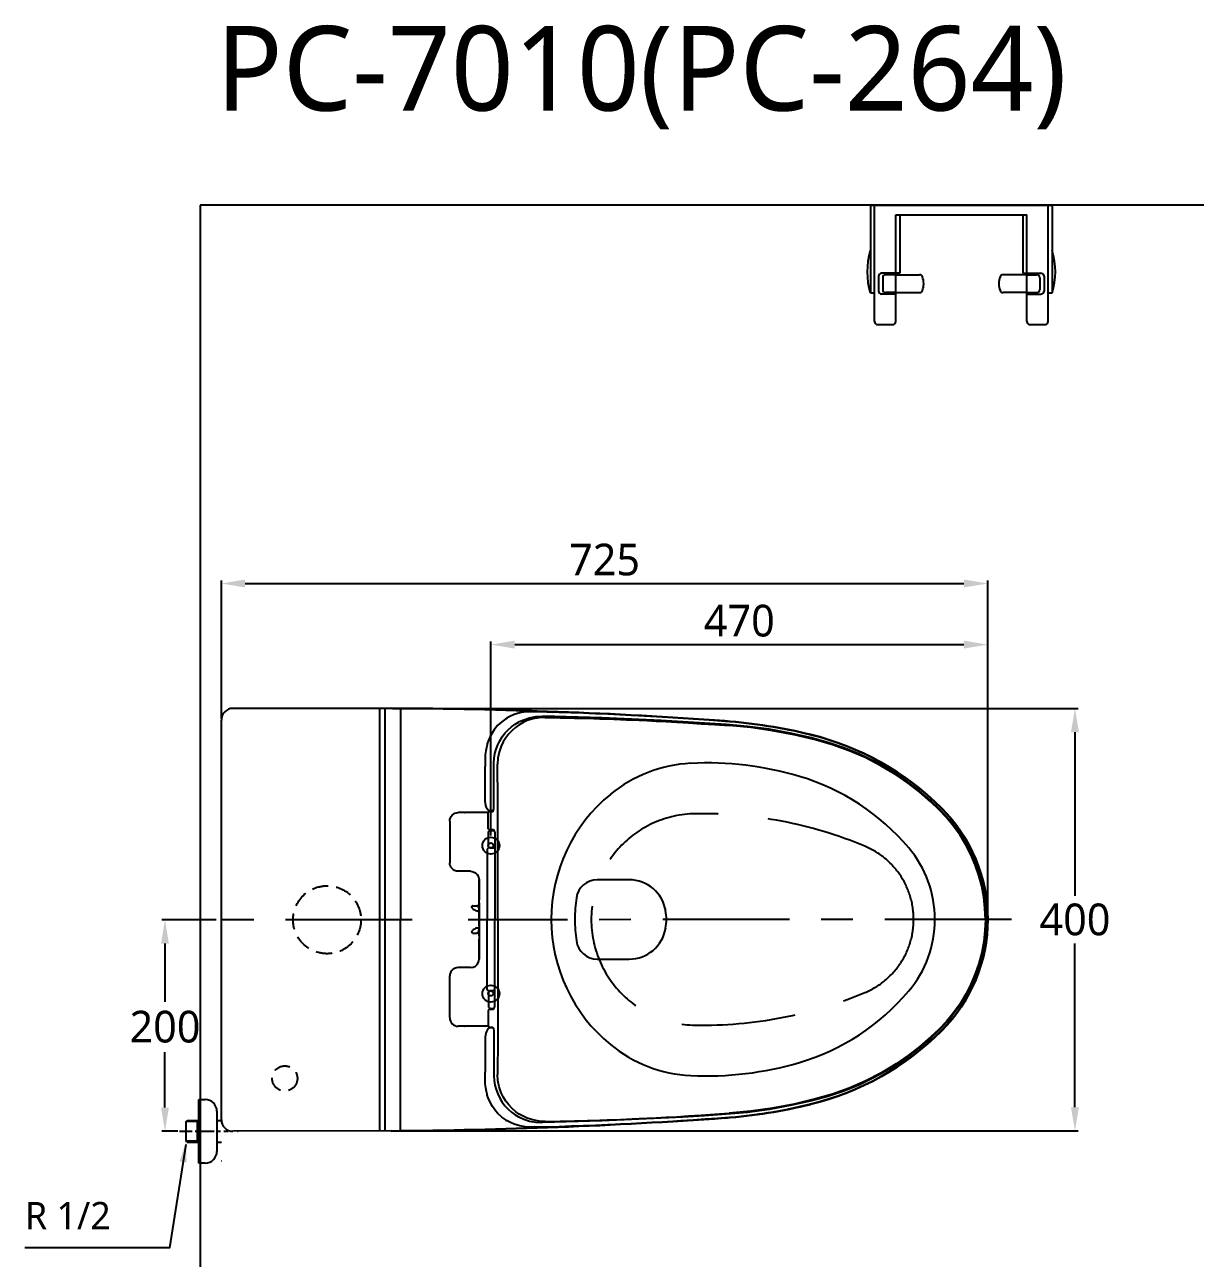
# Model space of a CAD drawing. Header units: millimetres. Extents: x 4041 to 6394, y 527 to 2834.
# Drawn here: x 4064 to 5172, y 1667 to 2834 of the extents above; entities that cross this region are included whole.
import ezdxf

# ---------------------------------------------------------------- set-up
doc = ezdxf.new("R2010")
doc.units = ezdxf.units.MM
doc.header["$LTSCALE"] = 3
doc.linetypes.add('CENTER', pattern=[7, 4, -1, 1, -1])
doc.linetypes.add('HIDDEN', pattern=[9.525, 6.35, -3.175])
for name, color, linetype in [('1', 1, 'Continuous'), ('2', 2, 'Continuous'), ('3', 3, 'Continuous'), ('4', 4, 'Continuous')]:
    doc.layers.add(name, color=color, linetype=linetype)
doc.styles.add('GHS', font='romans', dxfattribs={"bigfont": 'ghs'})
doc.styles.get("Standard").update_dxf_attribs({"font": 'NanumGothic.ttf'})
doc.dimstyles.get("Standard").update_dxf_attribs({"dimtxt": 20, "dimasz": 15, "dimexe": 2, "dimexo": 1, "dimgap": 5, "dimtad": 1, "dimtih": 1, "dimtoh": 1, "dimdec": 0, "dimzin": 0, "dimdsep": 46, "dimtxsty": 'Standard', "dimcen": 0, "dimclrt": 2, "dimadec": 0, "dimazin": 0, "dimtfac": 1, "dimtdec": 0, "dimtofl": 0, "dimtmove": 0, "dimatfit": 3, "dimfxl": 0, "dimtolj": 1, "dimtzin": 0, "dimarcsym": 0})

# ---------------------------------------------------------------- blocks, each defined once
blk = doc.blocks.new('*D4')
at = {"color": 0, "linetype": 'ByBlock', "lineweight": -2}
for p, q in [((4250.3, 2177.7), (4250.3, 2308.3)), ((4272.8, 2305.3), (4952.8, 2305.3)), ((4975.3, 1989.1), (4975.3, 2308.3))]:
    blk.add_line(p, q, dxfattribs=at)
at = {"color": 0}
for points in [[(4272.8, 2309.1), (4272.8, 2301.6), (4250.3, 2305.3)], [(4952.8, 2309.1), (4952.8, 2301.6), (4975.3, 2305.3)]]:
    blk.add_solid(points, dxfattribs=at)
at = {"layer": 'DEFPOINTS', "color": 0}
for p in [(4975.3, 2305.3), (4250.3, 2176.2), (4975.3, 1987.6)]:
    blk.add_point(p, dxfattribs=at)
at = {"color": 2, "insert": (4612.8, 2327.8), "char_height": 30, "attachment_point": 5}
blk.add_mtext('\\A1;725', dxfattribs=at)
blk = doc.blocks.new('*D5')
at = {"color": 0, "linetype": 'ByBlock', "lineweight": -2}
for p, q in [((4505.3, 2066.9), (4505.3, 2250.5)), ((4527.8, 2247.5), (4952.8, 2247.5)), ((4975.3, 1989.1), (4975.3, 2250.5))]:
    blk.add_line(p, q, dxfattribs=at)
at = {"color": 0}
for points in [[(4527.8, 2251.3), (4527.8, 2243.8), (4505.3, 2247.5)], [(4952.8, 2251.3), (4952.8, 2243.8), (4975.3, 2247.5)]]:
    blk.add_solid(points, dxfattribs=at)
at = {"layer": 'DEFPOINTS', "color": 0}
for p in [(4975.3, 2247.5), (4505.3, 2065.4), (4975.3, 1987.6)]:
    blk.add_point(p, dxfattribs=at)
at = {"color": 2, "insert": (4740.3, 2270), "char_height": 30, "attachment_point": 5}
blk.add_mtext('\\A1;470', dxfattribs=at)
blk = doc.blocks.new('*D10')
at = {"color": 0, "linetype": 'ByBlock', "lineweight": -2}
for p, q in [((4245.5, 1987.2), (4194, 1987.2)), ((4197, 1964.7), (4197, 1909.8)), ((4197, 1809.7), (4197, 1862.2)), ((4209.1, 1787.2), (4194, 1787.2))]:
    blk.add_line(p, q, dxfattribs=at)
at = {"color": 0}
for points in [[(4193.2, 1964.7), (4200.7, 1964.7), (4197, 1987.2)], [(4193.2, 1809.7), (4200.7, 1809.7), (4197, 1787.2)]]:
    blk.add_solid(points, dxfattribs=at)
at = {"layer": 'DEFPOINTS', "color": 0}
for p in [(4247, 1987.2), (4197, 1787.2), (4210.6, 1787.2)]:
    blk.add_point(p, dxfattribs=at)
at = {"color": 2, "insert": (4197, 1886), "char_height": 30, "attachment_point": 5}
blk.add_mtext('\\A1;200', dxfattribs=at)
blk = doc.blocks.new('*D11')
at = {"color": 0, "linetype": 'ByBlock', "lineweight": -2}
for p, q in [((4412.3, 2187.2), (5060.8, 2187.2)), ((5057.8, 2164.7), (5057.8, 2009.9)), ((5057.8, 1810), (5057.8, 1964.9)), ((4413.2, 1787.5), (5060.8, 1787.5))]:
    blk.add_line(p, q, dxfattribs=at)
at = {"color": 0}
for points in [[(5054, 2164.7), (5061.5, 2164.7), (5057.8, 2187.2)], [(5054, 1810), (5061.5, 1810), (5057.8, 1787.5)]]:
    blk.add_solid(points, dxfattribs=at)
at = {"layer": 'DEFPOINTS', "color": 0}
for p in [(4410.8, 2187.2), (4411.7, 1787.5), (5057.8, 1787.5)]:
    blk.add_point(p, dxfattribs=at)
at = {"color": 2, "insert": (5057.8, 1987.4), "char_height": 30, "attachment_point": 5}
blk.add_mtext('\\A1;400', dxfattribs=at)
blk = doc.blocks.new('A$C18963F04')
at = {"color": 2, "ltscale": 50}
for p, q in [((80.2, 392.7), (80.2, 392.7)), ((33.5, 308.9), (33.5, 341)), ((13.6, 297.4), (8, 297.4)), ((14.4, 297.4), (13.8, 297.3)), ((36.5, 297.4), (14.4, 297.4)), ((36.4, 282.8), (36.4, 296.9)), ((36.9, 298.2), (40.1, 298.4)), ((38.5, 299), (38.1, 299)), ((38.6, 299), (38.2, 299)), ((0, 289.2), (0, 249.9)), ((0, 289.2), (0, 289.2)), ((36.9, 281.5), (41.2, 281.3)), ((36.5, 265.4), (36.5, 278.6)), ((42.6, 276.3), (42.6, 196.4)), ((35.3, 262.1), (35.3, 196.4)), ((41.4, 263.7), (38.4, 263.9)), ((0, 249.9), (0, 249.9)), ((0, 249.9), (0, 249.9)), ((19.7, 241.9), (8, 241.9)), ((19.7, 241.9), (19.7, 241.9)), ((27.7, 234.1), (27.7, 234.1)), ((27.7, 234.1), (27.7, 215)), ((27.7, 212.5), (27.7, 233.9)), ((27.7, 207.4), (27.7, 212.5)), ((27.7, 207.4), (27.7, 212.5)), ((27.7, 212), (27.7, 211.9)), ((27.7, 211.9), (27.7, 203.6)), ((27.7, 207.1), (27.7, 211.9)), ((21, 208.8), (21, 208.7)), ((21, 207.7), (21, 208.7)), ((21.5, 209.3), (25.7, 209.3)), ((27, 207.7), (27, 208.8)), ((27.2, 204.3), (27.2, 204.3)), ((27.7, 206.7), (27.7, 206.4)), ((27.7, 206.4), (27.7, 206.7)), ((27.7, 201.4), (27.7, 206.2)), ((27.7, 203.6), (27.7, 204.3)), ((27.7, 203.4), (27.7, 203.6)), ((27.7, 203.6), (27.7, 203.4)), ((27.7, 202.9), (27.7, 196.4)), ((27.2, 188.5), (27.2, 188.5)), ((27.7, 189.9), (27.7, 196.4)), ((27.7, 191.4), (27.7, 186.6)), ((27.7, 189.4), (27.7, 189.2)), ((27.7, 189.2), (27.7, 189.4)), ((27.7, 180.9), (27.7, 189.2)), ((27.7, 189.2), (27.7, 188.5)), ((35.3, 130.6), (35.3, 196.4)), ((42.6, 116.5), (42.6, 196.4)), ((507.3, 196.4), (506.6, 196.4)), ((21, 185), (21, 184.1)), ((21, 184), (21, 184.1)), ((21.5, 183.5), (25.7, 183.5)), ((27, 185.1), (27, 184)), ((27.7, 186.1), (27.7, 186.4)), ((27.7, 186.4), (27.7, 186.1)), ((27.7, 185.7), (27.7, 180.9)), ((27.7, 185.4), (27.7, 180.3)), ((27.7, 185.4), (27.7, 180.3)), ((27.7, 180.8), (27.7, 180.9)), ((27.7, 180.3), (27.7, 158.9)), ((27.7, 158.7), (27.7, 177.8)), ((27.7, 158.7), (27.7, 158.7)), ((0, 103.6), (0, 142.9)), ((0, 142.9), (0, 142.9)), ((0, 142.9), (0, 142.9)), ((19.7, 150.9), (8, 150.9)), ((19.7, 150.9), (19.7, 150.9)), ((41.4, 129.1), (38.4, 128.9)), ((36.5, 127.4), (36.5, 114.2)), ((36.4, 110), (36.4, 95.9)), ((36.9, 111.3), (41.2, 111.5)), ((0, 103.6), (0, 103.6)), ((13.6, 95.4), (8, 95.4)), ((14.4, 95.4), (13.8, 95.5)), ((36.5, 95.4), (14.4, 95.4)), ((36.9, 94.6), (40.1, 94.4)), ((38.5, 93.8), (38.1, 93.8)), ((38.6, 93.8), (38.2, 93.8)), ((33.5, 83.8), (33.5, 51.8)), ((80.2, 0.1), (80.2, 0.1))]:
    blk.add_line(p, q, dxfattribs=at)
for points in [[(54.4, 387), (52.9, 386), (49.1, 383.3), (45.6, 380), (43.7, 377.9), (42, 375.6), (40.3, 373.2), (38.1, 369.3), (36.3, 364.9), (36, 364.3), (35.8, 363.5), (35.5, 362.6), (35.2, 361.6), (34.9, 360.4), (34.6, 359), (34, 355.8), (33.6, 352), (33.5, 347.6)], [(90.3, 387.5), (84.4, 387.2), (78.7, 386.1), (73.2, 384.4), (69.3, 382.6), (65.5, 380.5), (62.1, 378), (58.9, 375.2), (55.7, 371.8), (52.9, 368.2), (50.5, 364.3), (48.6, 360.2), (46.7, 354.6), (45.5, 348.9), (45.2, 343.1)], [(53.1, 386.2), (53.9, 386.7), (54.3, 386.9)], [(76.5, 392.8), (71.4, 392.6), (66.1, 391.7), (60.8, 390.1), (56.8, 388.3), (54.4, 387)], [(65, 383), (65.8, 383.5), (70, 385.3), (75.4, 387.1), (81.4, 388.2), (87.6, 388.5)], [(80.2, 392.7), (76.5, 392.8)], [(76.5, 392.8), (76.5, 392.8), (76.5, 392.8)], [(507.4, 196.4), (507, 207.1), (505.8, 217.8), (503.8, 228.3), (501.1, 238.6), (497.6, 248.8), (493.4, 258.6), (487.4, 270), (480.4, 280.8), (472.5, 290.9), (463.7, 300.3), (454.4, 309.1), (442.2, 319.5), (429.4, 329.1), (416, 337.9), (402, 345.7), (387.6, 352.7), (372.7, 358.7), (357.5, 363.8), (342.1, 368), (322.1, 372.5), (302, 376.2), (281.7, 378.9), (261.3, 380.7), (240.9, 382.1), (220.5, 383.4), (200.1, 384.5), (143.9, 387), (87.6, 388.5)], [(90.3, 387.5), (104.5, 387.2), (117.9, 386.9), (130.3, 386.6), (141.9, 386.2), (148.8, 386), (155.2, 385.8), (161.4, 385.5), (167.2, 385.3), (172.6, 385.1), (179.2, 384.8), (186.7, 384.4), (195.2, 384), (204.6, 383.5), (214.9, 382.9), (225.9, 382.3), (237.8, 381.5), (250.6, 380.7), (264.3, 379.7)], [(41.8, 344.3), (42.1, 348.8), (42.7, 353.2), (43.8, 357.4), (45.3, 361.5), (47.2, 365.4), (49.5, 369.1), (52.2, 372.6), (55.2, 375.8), (58.4, 378.7), (61.9, 381.2), (65, 383)], [(62.5, 381.6), (64.9, 383), (65, 383.1)], [(506.6, 196.4), (506.2, 206.9), (505.1, 217.4), (503.2, 227.8), (500.5, 238), (497.1, 248), (493, 257.7), (488.2, 267.1), (482.7, 276.1), (476.6, 284.6), (469.9, 292.7), (462.6, 300.3), (455.1, 307.6), (444.6, 316.7), (433.6, 325.2), (422.1, 333.1), (407.8, 341.7), (393, 349.4), (377.7, 356), (362, 361.6), (346, 366.2), (325.8, 371), (305.4, 374.8), (284.9, 377.8), (264.3, 379.7)], [(33.5, 347.6), (33.6, 341)], [(33.5, 341), (33.5, 341), (33.6, 341)], [(41.8, 303.3), (41.8, 307.9), (41.8, 313.5), (41.8, 320), (41.8, 327.3), (41.8, 335.5), (41.8, 344.3)], [(41.8, 344.3), (41.8, 344.3), (41.8, 344.3)], [(45.3, 274.7), (45.3, 308.9), (45.2, 343.1)], [(38.1, 299), (37.4, 299.1), (36.7, 299.4), (36, 300), (35.3, 301), (34.7, 302.3), (34.1, 304.1), (33.7, 306.3), (33.6, 307.6), (33.5, 309.1)], [(33.5, 309), (33.5, 309), (33.5, 309)], [(33.5, 309), (33.6, 309)], [(40.1, 298.4), (40.5, 298.4), (40.9, 298.8), (41.2, 299.3), (41.5, 300), (41.7, 301.7), (41.8, 303.4)], [(38.6, 299), (38.5, 299)], [(36.5, 278.5), (36.5, 278.5), (36.7, 279.2), (37, 279.7), (37.4, 280.1), (37.7, 280.3), (37.9, 280.4), (38.1, 280.4), (38.3, 280.5), (38.5, 280.5), (38.9, 280.5), (39.5, 280.5), (39.9, 280.6)], [(37.3, 264.1), (36.5, 264), (35.9, 263.6), (35.4, 262.9), (35.3, 262.1)], [(38.4, 263.9), (38.1, 263.9), (37.9, 264), (37.7, 264), (37.5, 264.1), (37.2, 264.2), (36.9, 264.5), (36.6, 264.9), (36.5, 265.4), (36.5, 265.5)], [(42.6, 263.7), (42.5, 263.7), (41.9, 263.7), (41.5, 263.7)], [(21, 207.7), (21, 207.4)], [(25.7, 204.5), (25.8, 204.5), (26.3, 204.4), (26.7, 204.3), (27, 204.3), (27.2, 204.2), (27.2, 204.3)], [(26.5, 209.3), (26.7, 209.3), (26.9, 209.2), (27, 209), (27, 208.9), (27, 208.8), (27, 208.8)], [(27, 207.7), (27, 207.6), (27.1, 207.5), (27.1, 207.4), (27.2, 207.3), (27.2, 207.3)], [(27.2, 207.2), (27.3, 207.2), (27.3, 207.2), (27.4, 207.2)], [(27.2, 204.3), (27.3, 204.3), (27.3, 204.3), (27.4, 204.3), (27.6, 204.3), (27.7, 204.3)], [(27.7, 207.1), (27.6, 207.1), (27.4, 207.1), (27.4, 207.2)], [(27.7, 203.7), (27.7, 203.7), (27.7, 203.6), (27.7, 203.6)], [(27.7, 196.4), (27.7, 198.4), (27.7, 201.4)], [(25.7, 188.3), (25.8, 188.3), (26.3, 188.4), (26.7, 188.5), (27, 188.5), (27.2, 188.5), (27.2, 188.5)], [(27.2, 188.5), (27.3, 188.5), (27.3, 188.5), (27.4, 188.5), (27.6, 188.5), (27.7, 188.5)], [(27.7, 196.4), (27.7, 194.4), (27.7, 191.4)], [(27.7, 189.1), (27.7, 189.1), (27.7, 189.2), (27.7, 189.2)], [(507.4, 196.4), (507, 185.7), (505.8, 175), (503.8, 164.5), (501.1, 154.1), (497.6, 144), (493.4, 134.2), (487.4, 122.8), (480.4, 112), (472.5, 101.9), (463.7, 92.5), (454.4, 83.6), (442.2, 73.3), (429.4, 63.7), (416, 54.9), (402, 47.1), (387.6, 40.1), (372.7, 34.1), (357.5, 29), (342.1, 24.8), (322.1, 20.3), (302, 16.6), (281.7, 13.9), (261.3, 12.1), (240.9, 10.7), (220.5, 9.4), (200.1, 8.3), (143.9, 5.8), (87.6, 4.3)], [(506.6, 196.4), (506.2, 185.9), (505.1, 175.4), (503.2, 165), (500.5, 154.8), (497.1, 144.8), (493, 135.1), (488.2, 125.7), (482.7, 116.7), (476.6, 108.2), (469.9, 100), (462.6, 92.4), (455.1, 85.2), (444.6, 76.1), (433.6, 67.6), (422.1, 59.7), (407.8, 51.1), (393, 43.4), (377.7, 36.8), (362, 31.2), (346, 26.6), (325.8, 21.8), (305.4, 17.9), (284.9, 15), (264.3, 13.1)], [(508.8, 196.4), (508.2, 196.4), (507.5, 196.4), (507.4, 196.4)], [(21, 185), (21, 185.4)], [(26.5, 183.5), (26.7, 183.5), (26.9, 183.6), (27, 183.8), (27, 183.9), (27, 183.9), (27, 184)], [(27, 185.1), (27, 185.2), (27.1, 185.3), (27.1, 185.4), (27.2, 185.5), (27.2, 185.5)], [(27.2, 185.6), (27.3, 185.6), (27.3, 185.6), (27.4, 185.6)], [(27.7, 185.7), (27.6, 185.7), (27.4, 185.7), (27.4, 185.6)], [(37.3, 128.6), (36.5, 128.8), (35.9, 129.2), (35.4, 129.9), (35.3, 130.6)], [(38.4, 128.9), (38.1, 128.9), (37.9, 128.8), (37.7, 128.8), (37.5, 128.7), (37.2, 128.6), (36.9, 128.3), (36.6, 127.9), (36.5, 127.3), (36.5, 127.3)], [(42.6, 129.1), (42.5, 129.1), (41.9, 129.1), (41.5, 129.1)], [(45.3, 118.1), (45.3, 83.9), (45.2, 49.7)], [(36.5, 114.3), (36.5, 114.3), (36.7, 113.5), (37, 113.1), (37.4, 112.7), (37.7, 112.5), (37.9, 112.4), (38.1, 112.4), (38.3, 112.3), (38.5, 112.3), (38.9, 112.3), (39.5, 112.3), (39.9, 112.2)], [(38.1, 93.8), (37.4, 93.7), (36.7, 93.4), (36, 92.8), (35.3, 91.8), (34.7, 90.5), (34.1, 88.7), (33.7, 86.5), (33.6, 85.2), (33.5, 83.7)], [(38.6, 93.8), (38.5, 93.8)], [(40.1, 94.4), (40.5, 94.4), (40.9, 94), (41.2, 93.5), (41.5, 92.8), (41.7, 91.1), (41.8, 89.4)], [(33.5, 83.8), (33.5, 83.8), (33.5, 83.8)], [(33.5, 83.8), (33.6, 83.8)], [(41.8, 89.5), (41.8, 84.9), (41.8, 79.3), (41.8, 72.8), (41.8, 65.5), (41.8, 57.3), (41.8, 48.5)], [(33.5, 45.2), (33.6, 51.8)], [(33.5, 51.8), (33.5, 51.8), (33.6, 51.8)], [(41.8, 48.4), (42.1, 44), (42.7, 39.6), (43.8, 35.4), (45.3, 31.3), (47.2, 27.4), (49.5, 23.7), (52.2, 20.2), (55.2, 17), (58.4, 14.1), (61.9, 11.6), (65, 9.8)], [(41.8, 48.4), (41.8, 48.4), (41.8, 48.4)], [(90.3, 5.3), (84.4, 5.6), (78.7, 6.7), (73.2, 8.4), (69.3, 10.2), (65.5, 12.3), (62.1, 14.8), (58.9, 17.6), (55.7, 21), (52.9, 24.6), (50.5, 28.5), (48.6, 32.5), (46.7, 38.2), (45.5, 43.9), (45.2, 49.7)], [(54.4, 5.8), (52.9, 6.8), (49.1, 9.5), (45.6, 12.8), (43.7, 14.9), (42, 17.2), (40.3, 19.6), (38.1, 23.5), (36.3, 27.8), (36, 28.5), (35.8, 29.2), (35.5, 30.2), (35.2, 31.2), (34.9, 32.4), (34.6, 33.8), (34, 37), (33.6, 40.8), (33.5, 45.2)], [(90.3, 5.3), (104.5, 5.6), (117.9, 5.9), (130.3, 6.2), (141.9, 6.6), (148.8, 6.8), (155.2, 7), (161.4, 7.3), (167.2, 7.5), (172.6, 7.7), (179.2, 8), (186.7, 8.4), (195.2, 8.8), (204.6, 9.3), (214.9, 9.8), (225.9, 10.5), (237.8, 11.3), (250.6, 12.1), (264.3, 13.1)], [(53.1, 6.6), (53.9, 6.1), (54.3, 5.8)], [(76.5, 0), (71.4, 0.2), (66.1, 1.1), (60.8, 2.7), (56.8, 4.5), (54.4, 5.8)], [(62.5, 11.2), (64.9, 9.8), (65, 9.7)], [(65, 9.8), (65.8, 9.3), (70, 7.5), (75.4, 5.7), (81.4, 4.6), (87.6, 4.3)], [(80.2, 0.1), (76.5, 0)], [(76.5, 0), (76.5, 0), (76.5, 0)]]:
    blk.add_lwpolyline(points, dxfattribs=at)
for centre in [(38.8, 266.4), (38.8, 126.4)]:
    blk.add_circle(centre, 2.37, dxfattribs=at)
for centre, radius, start, end in [((8.2, -2874.1), 3267.6, 85.4987, 88.7365), ((8.2, -2874.1), 3267.6, 85.4987, 88.7365), ((228.8, -71), 455.9, 74.0873, 85.4987), ((228.8, -71), 455.9, 74.0873, 85.4987), ((284.2, 123.2), 253.9, 43.6123, 74.0873), ((284.2, 123.2), 253.9, 43.6123, 74.0873), ((361, 196.4), 147.8, 0, 43.6123), ((28.5, 214.9), 10.8, 227.0817, 254.799), ((28.5, 177.9), 10.8, 105.201, 132.9183), ((361, 196.4), 147.8, 316.3877, 0), ((284.2, 269.6), 253.9, 285.9127, 316.3877), ((284.2, 269.6), 253.9, 285.9127, 316.3877), ((228.8, 463.8), 455.9, 274.5013, 285.9127), ((228.8, 463.8), 455.9, 274.5013, 285.9127), ((8.2, 3266.9), 3267.6, 271.2635, 274.5013), ((8.2, 3266.9), 3267.6, 271.2635, 274.5013)]:
    blk.add_arc(centre, radius, start, end, dxfattribs=at)
at = {"color": 2, "linetype": 'HIDDEN', "ltscale": 5}
for centre, radius, start, end in [((233.8, 196.4), 100, 90.9366, 180), ((238.7, -103.6), 400, 67.3618, 90.9366), ((363.8, 196.4), 75, 0, 67.3618), ((233.8, 196.4), 100, 180, 269.0634), ((363.8, 196.4), 75, 292.6382, 0), ((238.7, 496.4), 400, 269.0634, 292.6382)]:
    blk.add_arc(centre, radius, start, end, dxfattribs=at)
at = {"color": 2, "ltscale": 50, "extrusion": (0, 0, -1)}
for centre, major_axis, ratio, start_param, end_param in [((8, 289.4), (4.21, -6.81), 0.99966, 2.124488, 3.694989), ((13.6, 296.9), (0, -0.5), 0.999695, 3.141593, 3.704966), ((47.9, 280.5), (-9, 0), 0.017453, 0.50647, 0.824227), ((41.2, 276.3), (0, -5), 0.284012, 3.158327, 4.711911), ((50.4, 280.4), (-12.7, 0), 0.017453, 0.824211, 0.844948), ((8, 249.9), (0, -8), 0.999848, 1.537628, 1.570811), ((8, 249.9), (0, -8), 0.999848, 0.877805, 1.537628), ((8, 249.9), (0, -8), 0.999848, 0.000015, 0.877805), ((19.7, 233.9), (5.66, 5.66), 0.999695, 5.497925, 6.697438), ((19.7, 233.9), (-7.66, -2.32), 0.999451, 2.752531, 3.435587), ((19.7, 233.9), (5.66, 5.66), 0.999695, 0.414252, 0.785253), ((27.7, 207.4), (0, -0.8), 0.017455, 0.523599, 1.570796), ((21.5, 185.4), (0, -0.5), 0.998838, 1.569846, 2.39245), ((21.5, 184), (0, -0.5), 0.999848, 0, 1.570796), ((25.7, 183.5), (-1.5, 0), 0.017455, 4.13565, 4.712389), ((27.3, 185.2), (0.088, 0.575), 0.246445, 5.145086, 5.272141), ((27.7, 185.4), (0, -0.8), 0.017455, 1.570796, 2.617994)]:
    blk.add_ellipse(centre, major_axis=major_axis, ratio=ratio, start_param=start_param, end_param=end_param, dxfattribs=at)
at = {"color": 2, "ltscale": 50}
for centre, major_axis, ratio, start_param, end_param in [((21.5, 208.8), (0, 0.5), 0.999848, 0, 1.570796), ((21.5, 207.4), (0, 0.5), 0.998838, 1.569846, 2.39245), ((25.7, 209.3), (-1.5, 0), 0.017455, 4.13565, 4.712389), ((27.3, 207.5), (0.088, -0.575), 0.246445, 5.145086, 5.272141), ((27.7, 207.4), (0, 0.8), 0.017455, 1.570796, 2.617994), ((27.7, 185.4), (0, 0.8), 0.017455, 0.523599, 1.570796), ((19.7, 158.9), (5.66, -5.66), 0.999695, 5.497925, 6.697438), ((19.7, 158.9), (-7.66, 2.32), 0.999451, 2.752531, 3.435587), ((19.7, 158.9), (5.66, -5.66), 0.999695, 0.414252, 0.785253), ((8, 142.9), (0, 8), 0.999848, 0.877805, 1.537628), ((8, 142.9), (0, 8), 0.999848, 1.537628, 1.570811), ((8, 142.9), (0, 8), 0.999848, 0.000015, 0.877805), ((47.9, 112.3), (-9, 0), 0.017453, 0.50647, 0.824227), ((41.2, 116.5), (0, 5), 0.284012, 3.158327, 4.711911), ((50.4, 112.4), (-12.7, 0), 0.017453, 0.824211, 0.844948), ((8, 103.4), (4.21, 6.81), 0.99966, 2.124488, 3.694989), ((13.6, 95.9), (0, 0.5), 0.999695, 3.141593, 3.704966)]:
    blk.add_ellipse(centre, major_axis=major_axis, ratio=ratio, start_param=start_param, end_param=end_param, dxfattribs=at)
for points in [[(36.4, 296.9), (36.4, 297), (36.4, 297.3), (36.6, 297.7), (36.8, 298), (36.9, 298.2)], [(36.9, 281.5), (36.8, 281.7), (36.6, 282), (36.4, 282.4), (36.4, 282.7), (36.4, 282.8)], [(36.9, 111.3), (36.8, 111.1), (36.6, 110.8), (36.4, 110.4), (36.4, 110.1), (36.4, 110)], [(36.4, 95.9), (36.4, 95.8), (36.4, 95.5), (36.6, 95.1), (36.8, 94.8), (36.9, 94.6)]]:
    blk.add_open_spline(points, degree=3, dxfattribs=at)
for points, knots in [([(41, 299), (40.8, 299), (39.9, 299), (39.1, 299), (38.6, 299)], [0.742861, 0.742861, 0.742861, 0.742861, 0.8, 1, 1, 1, 1]), ([(45.4, 196.4), (45.4, 205.1), (45.4, 222.5), (45.4, 248.6), (45.4, 266), (45.3, 274.7)], [0.0000005, 0.0000005, 0.0000005, 0.0000005, 0.3333333, 0.6666667, 0.9999995, 0.9999995, 0.9999995, 0.9999995]), ([(45.4, 196.4), (45.4, 187.7), (45.4, 170.3), (45.4, 144.2), (45.4, 126.8), (45.3, 118.1)], [0.0000005, 0.0000005, 0.0000005, 0.0000005, 0.3333333, 0.6666667, 0.9999995, 0.9999995, 0.9999995, 0.9999995]), ([(41, 93.8), (40.8, 93.8), (39.9, 93.8), (39.1, 93.8), (38.6, 93.8)], [0.742861, 0.742861, 0.742861, 0.742861, 0.8, 1, 1, 1, 1])]:
    blk.add_open_spline(points, degree=3, knots=knots, dxfattribs=at)

msp = doc.modelspace()

# ---------------------------------------------------------------- linework, layer by layer
at = {"color": 6}
for p, q in [((4230.3, 2663.2), (4230.3, 738.2)), ((6230.3, 2663.2), (4230.3, 2663.2))]:
    msp.add_line(p, q, dxfattribs=at)
at = {"color": 7}
for p, q in [((4410.8, 2187.2), (4260.7, 2187.1)), ((4400.3, 1787.5), (4400.3, 2187.2)), ((4405.3, 1787.5), (4405.3, 2187.2)), ((4419.8, 2187.2), (4419.3, 1787.5)), ((4250.3, 1798.2), (4250.3, 2176.2)), ((4636.1, 2025.1), (4605.9, 2025.1)), ((4605.9, 1950.1), (4636.1, 1950.1)), ((4410.8, 1787.5), (4261.2, 1787.2))]:
    msp.add_line(p, q, dxfattribs=at)
at = {"color": 1, "linetype": 'CENTER', "ltscale": 10}
for p, q in [((4430.9, 1987.3), (4247, 1987.2)), ((4997.8, 1987.6), (4483.7, 1987.3))]:
    msp.add_line(p, q, dxfattribs=at)
at = {"color": 3}
for q in [(4250.2, 1759.1), (4250.3, 1759.1)]:
    msp.add_line((4250.3, 1759.1), q, dxfattribs=at)
msp.add_lwpolyline([(4216.6, 1774.8), (4201.4, 1677.1), (4064.3, 1677.1)], dxfattribs=at)
at = {"color": 7}
for centre in [(4505.3, 2057.4), (4505.3, 1917.4)]:
    msp.add_circle(centre, 8, dxfattribs=at)
for centre, radius, start, end in [((4261.3, 2176.2), 11, 90.1185, 180), ((4709.4, 1826.6), 309, 73.4958, 92.8031), ((4700.7, 2005.4), 130, 92.8031, 129.3492), ((4736.1, 1916.7), 215, 40.1131, 73.4958), ((4715.3, 1987.6), 153, 129.3492, 180), ((4820.3, 1987.6), 105, 0, 40.1131), ((4605.9, 2005.1), 20, 90, 171.6596), ((4636.1, 1990.1), 35, 9.5941, 90), ((4725.3, 1987.6), 140.6, 171.6596, 180), ((4621.3, 1987.6), 50, 0, 9.5941), ((4715.3, 1987.6), 153, 180, 230.6508), ((4725.3, 1987.6), 140.6, 180, 188.3404), ((4621.3, 1987.6), 50, 350.4059, 360), ((4820.3, 1987.6), 105, 319.8869, 0), ((4636.1, 1985.1), 35, 270, 350.4059), ((4605.9, 1970.1), 20, 188.3404, 270), ((4736.1, 2058.5), 215, 286.5042, 319.8869), ((4700.7, 1969.8), 130, 230.6508, 267.1969), ((4709.4, 2148.6), 309, 267.1969, 286.5042), ((4261.3, 1798.2), 11, 180, 270.1185)]:
    msp.add_arc(centre, radius, start, end, dxfattribs=at)
at = {"color": 3}
msp.add_arc((4266.2, 1798.1), 10.9, 266.4316, 270, dxfattribs=at)
msp.add_solid([(4210.8, 1758.7), (4217.1, 1778), (4217.4, 1757.7)], dxfattribs=at)
at = {"layer": '1', "color": 2, "linetype": 'CENTER'}
msp.add_line((4210.6, 1787.2), (4256.9, 1787.2), dxfattribs=at)
at = {"layer": '2', "color": 7, "linetype": 'HIDDEN', "ltscale": 0.8}
for centre, radius in [((4350.3, 1987.3), 32.1), ((4310.3, 1837.2), 11.9)]:
    msp.add_circle(centre, radius, dxfattribs=at)
at = {"layer": '3', "color": 0, "lineweight": 30}
for centre, radius, start, end in [((4395, -2429.8), 4617.1, 85.8822, 89.8035), ((4688.1, 1672.1), 504.7, 76.2868, 85.6283), ((4745.1, 1906), 264, 45.0643, 76.2868), ((4826.6, 1987.6), 148.7, 0, 45.0643), ((4711.9, 1990.3), 157.7, 181.0799, 181.0839), ((4823.8, 1987.6), 98.8, 359.9698, 0), ((4826.6, 1987.6), 148.7, 314.9357, 0), ((4745.1, 2069.2), 264, 283.7132, 314.9357), ((4688.1, 2303), 504.7, 274.3717, 283.7132), ((4372.4, 6804.5), 5017.2, 270.439, 274.0477)]:
    msp.add_arc(centre, radius, start, end, dxfattribs=at)
at = {"layer": '4'}
for p, q in [((4864.3, 2663.2), (5036.3, 2663.2)), ((4864.3, 2663.2), (4864.3, 2580.2)), ((4868.3, 2553.2), (4868.3, 2663.2)), ((5032.3, 2553.2), (5032.3, 2663.2)), ((5036.3, 2663.2), (5036.3, 2580.2)), ((4888.3, 2653.9), (5012.3, 2653.9)), ((4888.3, 2553.2), (4888.3, 2653.9)), ((4892, 2653.9), (4892, 2598.9)), ((5008.5, 2653.9), (5008.5, 2598.9)), ((5012.3, 2553.2), (5012.3, 2653.9)), ((4871.9, 2595.9), (4871.9, 2581.9)), ((4888.3, 2598.9), (4874.9, 2598.9)), ((4875.9, 2594.4), (4875.9, 2583.4)), ((4888.3, 2597.4), (4878.9, 2597.4)), ((4892, 2598.9), (4888.3, 2598.9)), ((4888.3, 2597.4), (4910.7, 2597.4)), ((5012.3, 2597.4), (4989.8, 2597.4)), ((5008.5, 2598.9), (5012.3, 2598.9)), ((5012.3, 2598.9), (5025.6, 2598.9)), ((5012.3, 2597.4), (5021.6, 2597.4)), ((5024.6, 2594.4), (5024.6, 2583.4)), ((5028.6, 2595.9), (5028.6, 2581.9)), ((4864.3, 2580.2), (4868.3, 2580.2)), ((4888.3, 2578.9), (4874.9, 2578.9)), ((4888.3, 2580.4), (4878.9, 2580.4)), ((4888.3, 2580.4), (4910.7, 2580.4)), ((5012.3, 2580.4), (4989.8, 2580.4)), ((5012.3, 2580.4), (5021.6, 2580.4)), ((5012.3, 2578.9), (5025.6, 2578.9)), ((5032.3, 2580.2), (5036.3, 2580.2)), ((4871.3, 2550.2), (4885.3, 2550.2)), ((5015.3, 2550.2), (5029.3, 2550.2)), ((4229.1, 1757.2), (4229.1, 1817.2)), ((4229.1, 1817.2), (4235.1, 1817.2)), ((4217.1, 1796.5), (4218.1, 1797.5)), ((4218.1, 1797.5), (4229.1, 1797.5)), ((4227.6, 1777), (4227.6, 1797.5)), ((4227.6, 1796.5), (4228.6, 1797.5)), ((4229.1, 1796.9), (4229.1, 1777.6)), ((4246.1, 1806.2), (4246.1, 1768.2)), ((4246.1, 1797.5), (4250.3, 1797.5)), ((4217.1, 1778), (4217.1, 1796.5)), ((4227.6, 1796.5), (4217.1, 1796.5)), ((4227.6, 1778), (4217.1, 1778)), ((4218.1, 1777), (4217.1, 1778)), ((4218.1, 1777), (4229.1, 1777)), ((4228.6, 1777), (4227.6, 1778)), ((4246.1, 1777), (4250.3, 1777)), ((4235.1, 1757.2), (4229.1, 1757.2))]:
    msp.add_line(p, q, dxfattribs=at)
for centre, radius, start, end in [((4929.4, 2600.2), 68.2, 162.9409, 197.0591), ((4971.1, 2600.2), 68.2, 342.9409, 17.0591), ((4874.9, 2595.9), 3, 90, 180), ((4878.9, 2594.4), 3, 90, 180), ((4910.7, 2594.4), 3, 20.743, 90), ((4896.2, 2588.9), 18.5, 339.257, 20.743), ((5004.3, 2588.9), 18.5, 159.257, 200.743), ((4989.8, 2594.4), 3, 90, 159.257), ((5021.6, 2594.4), 3, 0, 90), ((5025.6, 2595.9), 3, 0, 90), ((4874.9, 2581.9), 3, 180, 270), ((4878.9, 2583.4), 3, 180, 270), ((4910.7, 2583.4), 3, 270, 339.257), ((4989.8, 2583.4), 3, 200.743, 270), ((5021.6, 2583.4), 3, 270, 0), ((5025.6, 2581.9), 3, 270, 0), ((4871.3, 2553.2), 3, 180, 270), ((4885.3, 2553.2), 3, 270, 0), ((5015.3, 2553.2), 3, 180, 270), ((5029.3, 2553.2), 3, 270, 0), ((4235.1, 1806.2), 11, 0, 90), ((4235.1, 1768.2), 11, 270, 0)]:
    msp.add_arc(centre, radius, start, end, dxfattribs=at)

# ---------------------------------------------------------------- block references
at = {"layer": '1', "color": 0}
msp.add_blockref('A$C18963F04', (4466.4, 1791.2), dxfattribs=at)

# ---------------------------------------------------------------- texts
at = {"insert": (4245.3, 2832.6), "char_height": 80, "width": 456.6, "attachment_point": 1, "style": 'GHS'}
msp.add_mtext('{\\fNanumGothic|b0|i0|c0|p50;PC-7010(PC-264)}', dxfattribs=at)
at = {"layer": '2'}
msp.add_text('R 1/2', height=26, dxfattribs=at).set_placement((4064.5, 1694.4))

# ---------------------------------------------------------------- dimensions: what is measured, and where the dimension line sits
at = {"color": 3}
for base, p1, picture, middle in [((4975.3, 2305.3), (4250.3, 2176.2), '*D4', (4612.8, 2327.8)), ((4975.3, 2247.5), (4505.3, 2065.4), '*D5', (4740.3, 2270))]:
    dim = msp.add_linear_dim(base=base, p1=p1, p2=(4975.3, 1987.6), dimstyle='Standard', override={"dimscale": 1.5, "dimarcsym": 1}, dxfattribs=at)
    dim.commit()
    dim.dimension.update_dxf_attribs({"geometry": picture, "text_midpoint": middle})
dim = msp.add_linear_dim(base=(5057.8, 1787.5), p1=(4410.8, 2187.2), p2=(4411.7, 1787.5), angle=90, dimstyle='Standard', override={"dimscale": 1.5, "dimarcsym": 1}, dxfattribs=at)
dim.commit()
dim.dimension.update_dxf_attribs({"geometry": '*D11', "text_midpoint": (5057.8, 1987.4)})
dim = msp.add_linear_dim(base=(4197, 1787.2), p1=(4247, 1987.2), p2=(4210.6, 1787.2), angle=90, dimstyle='Standard', override={"dimscale": 1.5, "dimarcsym": 1}, dxfattribs=at)
dim.commit()
dim.dimension.update_dxf_attribs({"geometry": '*D10', "text_midpoint": (4197, 1886), "dimtype": 160})

doc.saveas('drawing.dxf')
